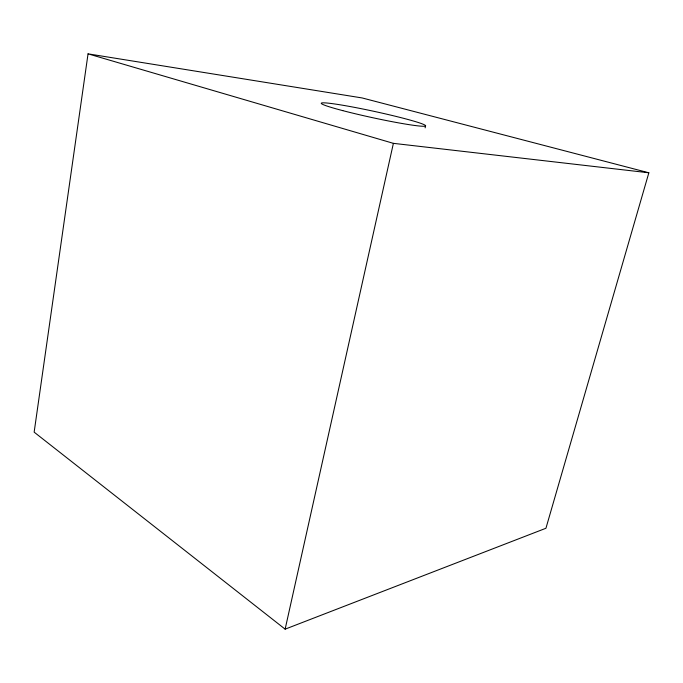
<?xml version="1.0" encoding="UTF-8"?>
<svg xmlns="http://www.w3.org/2000/svg" width="683" height="683" viewBox="0 0 683 683"><rect width="100%" height="100%" fill="white"/><g stroke="black" fill="none" stroke-linecap="round" stroke-linejoin="round"><path stroke-width="1.02" d="M88.047 53.846L34.15 432.151L285.135 629.154L545.939 528.258L648.85 172.79L362.152 97.951L88.047 53.846L393.391 143.345L648.85 172.79M285.135 629.154L393.391 143.345M425.116 127.858L425.594 125.783M342.789 110.637A53.368 3.253 12.2 0 0 425.313 126.065A53.368 3.253 12.2 0 0 352.163 106.924A53.368 3.253 12.2 0 0 342.789 110.637"/></g></svg>
